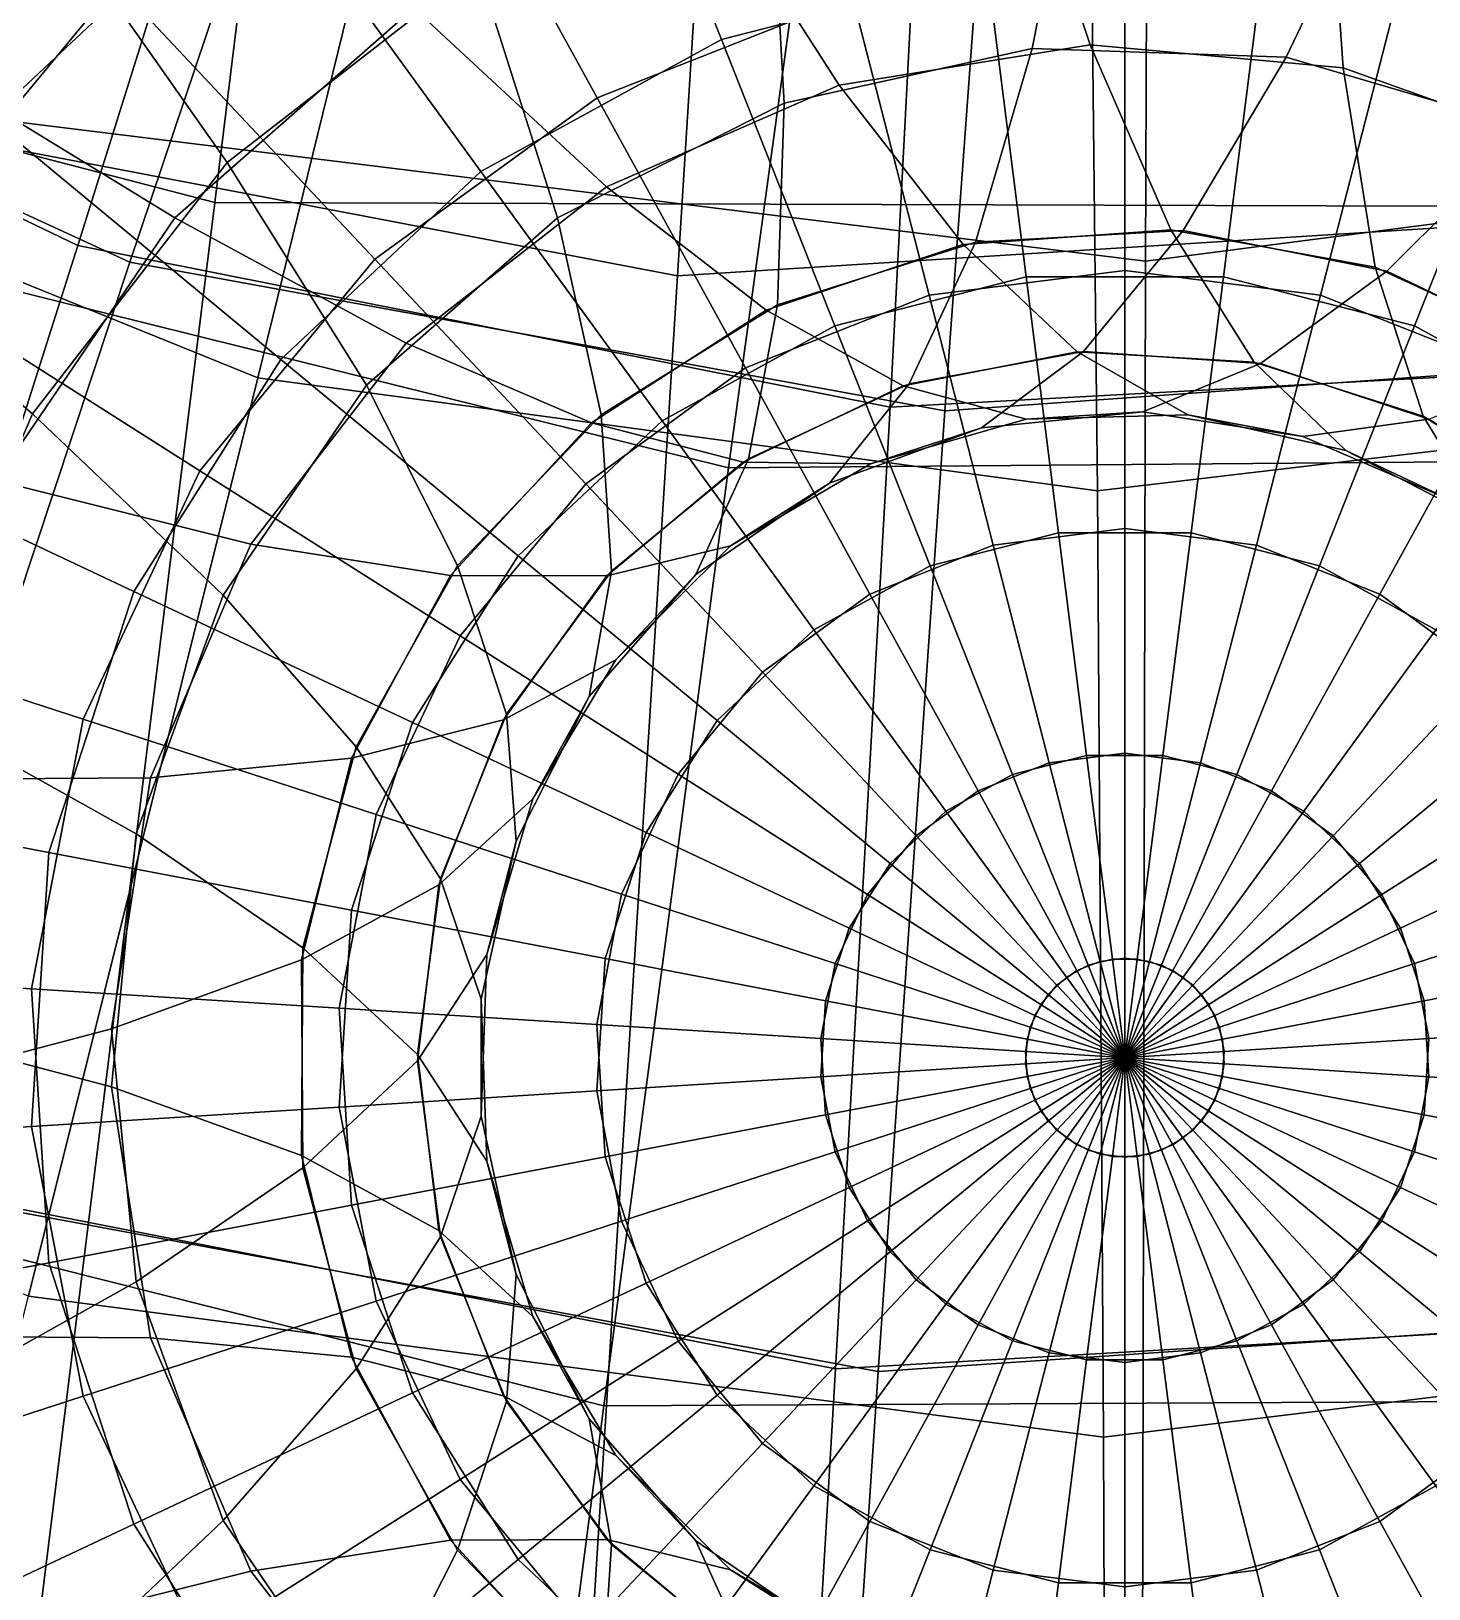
# Model space of a CAD drawing. Header units: metres. Extents: x -115920 to 115770, y -165555 to 165691.
# Drawn here: x -13858 to 3853, y -56730 to -36991 of the extents above; entities that cross this region are included whole.
import ezdxf

# ---------------------------------------------------------------- set-up
doc = ezdxf.new("R2010")
doc.units = ezdxf.units.M

msp = doc.modelspace()

# ---------------------------------------------------------------- linework, layer by layer
for points in [[(-33341.7, -33493.9, -26605.8), (-26040.9, -14848.9, -25128.6), (-9095.47, -19287.6, -27161.8), (-11530.2, -39162.5, -28639.1)], [(-27894.4, -35850.2, 4097.35), (-21739, -16905.7, 6610.62), (-4417.24, -20210, 6610.62), (-5667.99, -40090.1, 4097.35)], [(-21739, -16905.7, 59389.4), (-27894.4, -35850.2, 61902.7), (-5667.99, -40090.1, 61902.7), (-4417.24, -20210, 59389.4)], [(339.704, -19881.3, -12405.5), (264.211, -39904.6, -10928.2), (22614.3, -37014.3, -12961.5), (17707.8, -17601.3, -14438.8)], [(-17049.7, -17770.3, -10372.2), (-22102.4, -37145.8, -8894.96), (264.211, -39904.6, -10928.2), (339.704, -19881.3, -12405.5)], [(-5667.99, -40090.1, 4097.35), (-4417.24, -20210, 6610.62), (13182.1, -19102.7, 6610.62), (16914.6, -38669.3, 4097.35)], [(-4417.24, -20210, 59389.4), (-5667.99, -40090.1, 61902.7), (16914.6, -38669.3, 61902.7), (13182.1, -19102.7, 59389.4)], [(-11530.2, -39162.5, -28639.1), (-9095.47, -19287.6, -27161.8), (8421.42, -19372.8, -29195.1), (11005.9, -39228.8, -30672.4)], [(-22723.7, -35159.1, -67089.5), (-17692.6, -27046.3, -66312.9), (-10410.6, -30596.6, -68703.2), (-13266.1, -39705.7, -69479.8)], [(-19356, -27400.4, 56751.8), (-24886.5, -34843.9, 59142.1), (-15439.4, -39938.2, 58365.4), (-11933.7, -31353.2, 55975.2)], [(-16939.1, -27524.5, -18809.2), (-22137.6, -35531.1, -18032.6), (-12605.9, -39920.2, -20422.9), (-9561.84, -30872.4, -21199.5)], [(-20931.5, -37353.8, 20060.9), (-16551.2, -29180.3, 22451.1), (-8774.39, -32379.7, 21674.5), (-10984.4, -41385.7, 19284.2)], [(-15802.8, -29441.4, 10181.4), (-12025.2, -33591.5, 12214.7), (-15728, -37097.6, 10737.5), (-20419, -34017.2, 8704.18)], [(-14480.7, -30069, -39283.2), (-10971.2, -34899.5, -39283.2), (-14381.8, -38102.3, -41796.5), (-18982.4, -34296.4, -41796.5)], [(-13266.1, -39705.7, -9723.16), (-10410.6, -30596.6, -8946.51), (-2474.5, -32224.3, -11336.8), (-2974.91, -41757.4, -12113.4)], [(-9561.84, -30872.4, -21199.5), (-12605.9, -39920.2, -20422.9), (-2282.14, -41801, -22813.1), (-1583.79, -32280.4, -23589.8)], [(-11933.7, -31353.2, 55975.2), (-15439.4, -39938.2, 58365.4), (-5022.09, -42523.1, 57588.8), (-3761.52, -33335.9, 55198.5)], [(-2339.38, -31481.9, -34256.6), (-1739.6, -36229.7, -34256.6), (-5109.48, -37094.9, -36769.9), (-6871.15, -32645.5, -36769.9)], [(6871.15, -32645.5, -29230.1), (5109.48, -37094.9, -29230.1), (1739.6, -36229.7, -31743.4), (2339.38, -31481.9, -31743.4)], [(-1583.79, -32280.4, -23589.8), (-2282.14, -41801, -22813.1), (8185.04, -41055.3, -25203.4), (6493.77, -31660.1, -25980)], [(-3451.76, -36556.3, -4097.35), (-4641.87, -31921.1, -4097.35), (-8992.07, -33643.5, -6610.62), (-6686.63, -37837.1, -6610.62)], [(-2974.91, -41757.4, -12113.4), (-2474.5, -32224.3, -11336.8), (5617.11, -31827.3, -13727), (7503.2, -41185.4, -14503.7)], [(6686.63, -37837.1, -59389.4), (8992.07, -33643.5, -59389.4), (4641.87, -31921.1, -61902.7), (3451.76, -36556.3, -61902.7)], [(-12777.3, -36393.6, -9123.9), (-16864.5, -32041.1, -9123.9), (-20800.9, -36799.4, -11637.2), (-15759.6, -39998.6, -11637.2)], [(-8197.62, -36183.4, 26638.5), (-9726.75, -32132.9, 28671.8), (-13864.5, -35113.2, 27194.5), (-11376.1, -38656.2, 25161.2)], [(-10984.4, -41385.7, 19284.2), (-8774.39, -32379.7, 21674.5), (-446.234, -33544.5, 20897.8), (-347.067, -42817.2, 18507.6)], [(-6871.15, -32645.5, -36769.9), (-5109.48, -37094.9, -36769.9), (-8158.32, -38771, -39283.2), (-10971.2, -34899.5, -39283.2)], [(-347.067, -42817.2, 18507.6), (-446.234, -33544.5, 20897.8), (7909.96, -32601.6, 20121.2), (10312, -41558.3, 17730.9)], [(-3761.52, -33335.9, 55198.5), (-5022.09, -42523.1, 57588.8), (5710.75, -42436.1, 56812.2), (4646.96, -33224.1, 54421.9)], [(-42759.8, -57440.6, -28083.1), (-33341.7, -33493.9, -26605.8), (-11530.2, -39162.5, -28639.1), (-14697, -64699.1, -30116.4)], [(-12025.2, -33591.5, 12214.7), (-9011.23, -36699.8, 14248), (-12035.8, -39358.6, 12770.7), (-15728, -37097.6, 10737.5)], [(-6686.63, -37837.1, -6610.62), (-8992.07, -33643.5, -6610.62), (-12777.3, -36393.6, -9123.9), (-9501.35, -39882.1, -9123.9)], [(-1172.32, -37209.8, 27559.7), (-527.447, -33943.2, 29593), (-4504.04, -34578.8, 28115.7), (-4316.28, -37903.2, 26082.5)], [(2045.3, -37320.1, 29037), (3482.28, -34316.5, 31070.3), (-527.447, -33943.2, 29593), (-1172.32, -37209.8, 27559.7)], [(-1489.16, -34003.7, 17202.5), (-439.959, -37163.7, 19235.8), (-3618.38, -37676.4, 17758.6), (-5420.49, -34876.6, 15725.3)], [(2535.74, -34135.9, 18679.8), (2766.11, -37457.6, 20713.1), (-439.959, -37163.7, 19235.8), (-1489.16, -34003.7, 17202.5)], [(6401.31, -35264.9, 20157.1), (5798.38, -38539.5, 22190.4), (2766.11, -37457.6, 20713.1), (2535.74, -34135.9, 18679.8)], [(5134.41, -38227.1, 30514.3), (7273.21, -35675.2, 32547.5), (3482.28, -34316.5, 31070.3), (2045.3, -37320.1, 29037)], [(-4316.28, -37903.2, 26082.5), (-4504.04, -34578.8, 28115.7), (-8197.62, -36183.4, 26638.5), (-7189.03, -39356.6, 24605.2)], [(-10971.2, -34899.5, -39283.2), (-8158.32, -38771, -39283.2), (-10694.5, -41152.7, -41796.5), (-14381.8, -38102.3, -41796.5)], [(-5420.49, -34876.6, 15725.3), (-3618.38, -37676.4, 17758.6), (-6569.45, -38963.5, 16281.3), (-9011.23, -36699.8, 14248)], [(-11376.1, -38656.2, 25161.2), (-13864.5, -35113.2, 27194.5), (-17131.2, -39028.8, 25717.2), (-13839.8, -41841.7, 23683.9)], [(-29197.8, -45504.5, -67866.2), (-22723.7, -35159.1, -67089.5), (-13266.1, -39705.7, -69479.8), (-16963.9, -51336.1, -70256.4)], [(-22137.6, -35531.1, -18032.6), (-28741.9, -45793.8, -17255.9), (-16450.5, -51502.9, -19646.2), (-12605.9, -39920.2, -20422.9)], [(-35821.1, -60246, 1584.07), (-27894.4, -35850.2, 4097.35), (-5667.99, -40090.1, 4097.35), (-7278.65, -65690.8, 1584.07)], [(-27894.4, -35850.2, 61902.7), (-35821.1, -60246, 64415.9), (-7278.65, -65690.8, 64415.9), (-5667.99, -40090.1, 61902.7)], [(0, -40024.4, -1584.07), (0, -36120.2, -1584.07), (-3451.76, -36556.3, -4097.35), (-2480.83, -40337.8, -4097.35)], [(2480.83, -40337.8, -61902.7), (3451.76, -36556.3, -61902.7), (0, -36120.2, -64415.9), (0, -40024.4, -64415.9)], [(-7189.03, -39356.6, 24605.2), (-8197.62, -36183.4, 26638.5), (-11376.1, -38656.2, 25161.2), (-9610.07, -41478.9, 23127.9)], [(-1739.6, -36229.7, -34256.6), (-1250.27, -40103.1, -34256.6), (-3672.26, -40724.9, -36769.9), (-5109.48, -37094.9, -36769.9)], [(1739.6, -36229.7, -31743.4), (1250.27, -40103.1, -31743.4), (-1250.27, -40103.1, -34256.6), (-1739.6, -36229.7, -34256.6)], [(5109.48, -37094.9, -29230.1), (3672.26, -40724.9, -29230.1), (1250.27, -40103.1, -31743.4), (1739.6, -36229.7, -31743.4)], [(-9501.35, -39882.1, -9123.9), (-12777.3, -36393.6, -9123.9), (-15759.6, -39998.6, -11637.2), (-11719.1, -42562.9, -11637.2)], [(-9011.23, -36699.8, 14248), (-6569.45, -38963.5, 16281.3), (-9107.74, -40943.9, 14804), (-12035.8, -39358.6, 12770.7)], [(-2480.83, -40337.8, -4097.35), (-3451.76, -36556.3, -4097.35), (-6686.63, -37837.1, -6610.62), (-4805.77, -41258.3, -6610.62)], [(4805.77, -41258.3, -59389.4), (6686.63, -37837.1, -59389.4), (3451.76, -36556.3, -61902.7), (2480.83, -40337.8, -61902.7)], [(-15728, -37097.6, 10737.5), (-12035.8, -39358.6, 12770.7), (-14304, -42686.1, 11293.5), (-18442.6, -41414.3, 9260.2)], [(-5109.48, -37094.9, -36769.9), (-3672.26, -40724.9, -36769.9), (-5863.5, -41929.6, -39283.2), (-8158.32, -38771, -39283.2)], [(264.211, -39904.6, -10928.2), (205.494, -65636.7, -9450.98), (28956.7, -61952.7, -11484.3), (22614.3, -37014.3, -12961.5)], [(8158.32, -38771, -26716.8), (5863.5, -41929.6, -26716.8), (3672.26, -40724.9, -29230.1), (5109.48, -37094.9, -29230.1)], [(-22102.4, -37145.8, -8894.96), (-28558.6, -62054.9, -7417.7), (205.494, -65636.7, -9450.98), (264.211, -39904.6, -10928.2)], [(-1891.63, -39664.3, 25526.4), (-1172.32, -37209.8, 27559.7), (-4316.28, -37903.2, 26082.5), (-4402.6, -40459.4, 24049.2)], [(-439.959, -37163.7, 19235.8), (581.306, -39508.7, 21269.1), (-2046.04, -39693.7, 19791.8), (-3618.38, -37676.4, 17758.6)], [(738.189, -39518.5, 27003.7), (2045.3, -37320.1, 29037), (-1172.32, -37209.8, 27559.7), (-1891.63, -39664.3, 25526.4)], [(2766.11, -37457.6, 20713.1), (3172.13, -39982.8, 22746.4), (581.306, -39508.7, 21269.1), (-439.959, -37163.7, 19235.8)], [(-26640.9, -47899.2, 17670.6), (-20931.5, -37353.8, 20060.9), (-10984.4, -41385.7, 19284.2), (-13891.8, -53019.7, 16894)], [(3321.63, -40031.4, 28481), (5134.41, -38227.1, 30514.3), (2045.3, -37320.1, 29037), (738.189, -39518.5, 27003.7)], [(5798.38, -38539.5, 22190.4), (5563.63, -41086.4, 24223.6), (3172.13, -39982.8, 22746.4), (2766.11, -37457.6, 20713.1)], [(-3618.38, -37676.4, 17758.6), (-2046.04, -39693.7, 19791.8), (-4544.83, -40526.3, 18314.6), (-6569.45, -38963.5, 16281.3)], [(-4805.77, -41258.3, -6610.62), (-6686.63, -37837.1, -6610.62), (-9501.35, -39882.1, -9123.9), (-6828.76, -42728.1, -9123.9)], [(-4402.6, -40459.4, 24049.2), (-4316.28, -37903.2, 26082.5), (-7189.03, -39356.6, 24605.2), (-6636.93, -41854, 22571.9)], [(-14381.8, -38102.3, -41796.5), (-10694.5, -41152.7, -41796.5), (-12558.8, -44090.3, -44309.7), (-16888.9, -42052.7, -44309.7)], [(5696.36, -41170.7, 29958.2), (7900.9, -39873.9, 31991.5), (5134.41, -38227.1, 30514.3), (3321.63, -40031.4, 28481)], [(-9610.07, -41478.9, 23127.9), (-11376.1, -38656.2, 25161.2), (-13839.8, -41841.7, 23683.9), (-11427.3, -44136.5, 21650.7)], [(-7278.65, -65690.8, 1584.07), (-5667.99, -40090.1, 4097.35), (16914.6, -38669.3, 4097.35), (21721.2, -63866.3, 1584.07)], [(-5667.99, -40090.1, 61902.7), (-7278.65, -65690.8, 64415.9), (21721.2, -63866.3, 64415.9), (16914.6, -38669.3, 61902.7)], [(-8158.32, -38771, -39283.2), (-5863.5, -41929.6, -39283.2), (-7686.32, -43641.3, -41796.5), (-10694.5, -41152.7, -41796.5)], [(-13839.8, -41841.7, 60615.6), (-17131.2, -39028.8, 62648.9), (-19321.4, -43633.8, 61171.6), (-15433.9, -45539.8, 59138.3)], [(-6569.45, -38963.5, 16281.3), (-4544.83, -40526.3, 18314.6), (-6758.05, -41954.2, 16837.3), (-9107.74, -40943.9, 14804)], [(-14697, -64699.1, -30116.4), (-11530.2, -39162.5, -28639.1), (11005.9, -39228.8, -30672.4), (14289.2, -64750.6, -32149.6)], [(-12035.8, -39358.6, 12770.7), (-9107.74, -40943.9, 14804), (-11073.8, -43493.5, 13326.8), (-14304, -42686.1, 11293.5)], [(-6636.93, -41854, 22571.9), (-7189.03, -39356.6, 24605.2), (-9610.07, -41478.9, 23127.9), (-8454.24, -43760.5, 21094.7)], [(-2731.06, -41462.4, 23493.2), (-1891.63, -39664.3, 25526.4), (-4402.6, -40459.4, 24049.2), (-4768.48, -42409.8, 22015.9)], [(-522.047, -41051.4, 24970.4), (738.189, -39518.5, 27003.7), (-1891.63, -39664.3, 25526.4), (-2731.06, -41462.4, 23493.2)], [(581.306, -39508.7, 21269.1), (1639.48, -41187.4, 23302.4), (-603.621, -41056.6, 21825.1), (-2046.04, -39693.7, 19791.8)], [(1719.77, -41202.7, 26447.7), (3321.63, -40031.4, 28481), (738.189, -39518.5, 27003.7), (-522.047, -41051.4, 24970.4)], [(3172.13, -39982.8, 22746.4), (3779.57, -41872, 24779.6), (1639.48, -41187.4, 23302.4), (581.306, -39508.7, 21269.1)], [(-16963.9, -51336.1, -10499.8), (-13266.1, -39705.7, -9723.16), (-2974.91, -41757.4, -12113.4), (-3664.22, -53942.1, -12890.1)], [(-2046.04, -39693.7, 19791.8), (-603.621, -41056.6, 21825.1), (-2808.8, -41487.7, 20347.9), (-4544.83, -40526.3, 18314.6)], [(-15439.4, -39938.2, 58365.4), (-19925.5, -51059.3, 60755.7), (-6601.55, -54410.4, 59979.1), (-5022.09, -42523.1, 57588.8)], [(-11719.1, -42562.9, -11637.2), (-15759.6, -39998.6, -11637.2), (-17751.7, -44232.1, -14150.4), (-13200.4, -45710.9, -14150.4)], [(-12605.9, -39920.2, -20422.9), (-16450.5, -51502.9, -19646.2), (-3125.41, -53976, -22036.5), (-2282.14, -41801, -22813.1)], [(-6828.76, -42728.1, -9123.9), (-9501.35, -39882.1, -9123.9), (-11719.1, -42562.9, -11637.2), (-8422.66, -44654.8, -11637.2)], [(0, -43295.2, -1584.07), (0, -40024.4, -1584.07), (-2480.83, -40337.8, -4097.35), (-1667.43, -43505.8, -4097.35)], [(1667.43, -43505.8, -61902.7), (2480.83, -40337.8, -61902.7), (0, -40024.4, -64415.9), (0, -43295.2, -64415.9)], [(3853.53, -41906.8, 27925), (5696.36, -41170.7, 29958.2), (3321.63, -40031.4, 28481), (1719.77, -41202.7, 26447.7)], [(5563.63, -41086.4, 24223.6), (5682.18, -43067.3, 26256.9), (3779.57, -41872, 24779.6), (3172.13, -39982.8, 22746.4)], [(-1250.27, -40103.1, -34256.6), (-840.339, -43348, -34256.6), (-2468.22, -43766, -36769.9), (-3672.26, -40724.9, -36769.9)], [(1250.27, -40103.1, -31743.4), (840.339, -43348, -31743.4), (-840.339, -43348, -34256.6), (-1250.27, -40103.1, -34256.6)], [(3672.26, -40724.9, -29230.1), (2468.22, -43766, -29230.1), (840.339, -43348, -31743.4), (1250.27, -40103.1, -31743.4)], [(-4768.48, -42409.8, 22015.9), (-4402.6, -40459.4, 24049.2), (-6636.93, -41854, 22571.9), (-6506.27, -43834.1, 20538.6)], [(-1667.43, -43505.8, -4097.35), (-2480.83, -40337.8, -4097.35), (-4805.77, -41258.3, -6610.62), (-3230.08, -44124.5, -6610.62)], [(3230.08, -44124.5, -59389.4), (4805.77, -41258.3, -59389.4), (2480.83, -40337.8, -61902.7), (1667.43, -43505.8, -61902.7)], [(-4544.83, -40526.3, 18314.6), (-2808.8, -41487.7, 20347.9), (-4837.49, -42453.6, 18870.6), (-6758.05, -41954.2, 16837.3)], [(-3672.26, -40724.9, -36769.9), (-2468.22, -43766, -36769.9), (-3941.01, -44575.7, -39283.2), (-5863.5, -41929.6, -39283.2)], [(5863.5, -41929.6, -26716.8), (3941.01, -44575.7, -26716.8), (2468.22, -43766, -29230.1), (3672.26, -40724.9, -29230.1)], [(-9107.74, -40943.9, 14804), (-6758.05, -41954.2, 16837.3), (-8546.64, -43887.7, 15360), (-11073.8, -43493.5, 13326.8)], [(-1815.43, -42016.1, 22937.1), (-522.047, -41051.4, 24970.4), (-2731.06, -41462.4, 23493.2), (-3743.91, -42718.4, 21459.9)], [(-2282.14, -41801, -22813.1), (-3125.41, -53976, -22036.5), (10396.1, -53057.5, -24426.7), (8185.04, -41055.3, -25203.4)], [(227.115, -41815.5, 24414.4), (1719.77, -41202.7, 26447.7), (-522.047, -41051.4, 24970.4), (-1815.43, -42016.1, 22937.1)], [(-10694.5, -41152.7, -41796.5), (-7686.32, -43641.3, -41796.5), (-9026.18, -45752.6, -44309.7), (-12558.8, -44090.3, -44309.7)], [(-3664.22, -53942.1, -12890.1), (-2974.91, -41757.4, -12113.4), (7503.2, -41185.4, -14503.7), (9865.75, -53158.6, -15280.3)], [(-603.621, -41056.6, 21825.1), (800.471, -41851.5, 23858.4), (-1251.12, -41908.5, 22381.1), (-2808.8, -41487.7, 20347.9)], [(1639.48, -41187.4, 23302.4), (2801.77, -42306.6, 25335.7), (800.471, -41851.5, 23858.4), (-603.621, -41056.6, 21825.1)], [(2255.39, -42129.1, 25891.7), (3853.53, -41906.8, 27925), (1719.77, -41202.7, 26447.7), (227.115, -41815.5, 24414.4)], [(3779.57, -41872, 24779.6), (4627.01, -43245.1, 26812.9), (2801.77, -42306.6, 25335.7), (1639.48, -41187.4, 23302.4)], [(-13891.8, -53019.7, 16894), (-10984.4, -41385.7, 19284.2), (-347.067, -42817.2, 18507.6), (-269.937, -54808.8, 16117.3)], [(-3230.08, -44124.5, -6610.62), (-4805.77, -41258.3, -6610.62), (-6828.76, -42728.1, -9123.9), (-4589.78, -45112.4, -9123.9)], [(4589.78, -45112.4, -56876.1), (6828.76, -42728.1, -56876.1), (4805.77, -41258.3, -59389.4), (3230.08, -44124.5, -59389.4)], [(-8454.24, -43760.5, 21094.7), (-9610.07, -41478.9, 23127.9), (-11427.3, -44136.5, 21650.7), (-9740.34, -46059, 19617.4)], [(-3743.91, -42718.4, 21459.9), (-2731.06, -41462.4, 23493.2), (-4768.48, -42409.8, 22015.9), (-5437.15, -43878.3, 19982.6)], [(-2808.8, -41487.7, 20347.9), (-1251.12, -41908.5, 22381.1), (-3224.1, -42473.8, 20903.9), (-4837.49, -42453.6, 18870.6)], [(-269.937, -54808.8, 16117.3), (-347.067, -42817.2, 18507.6), (10312, -41558.3, 17730.9), (13368.9, -53154, 15340.7)], [(-11427.3, -44136.5, 58582.3), (-13839.8, -41841.7, 60615.6), (-15433.9, -45539.8, 59138.3), (-12526.5, -47162.6, 57105)], [(-1251.12, -41908.5, 22381.1), (227.115, -41815.5, 24414.4), (-1815.43, -42016.1, 22937.1), (-3224.1, -42473.8, 20903.9)], [(800.471, -41851.5, 23858.4), (2255.39, -42129.1, 25891.7), (227.115, -41815.5, 24414.4), (-1251.12, -41908.5, 22381.1)], [(-6758.05, -41954.2, 16837.3), (-4837.49, -42453.6, 18870.6), (-6562.22, -43893.7, 17393.3), (-8546.64, -43887.7, 15360)], [(-6506.27, -43834.1, 20538.6), (-6636.93, -41854, 22571.9), (-8454.24, -43760.5, 21094.7), (-7835.25, -45645.9, 19061.4)], [(-5863.5, -41929.6, -39283.2), (-3941.01, -44575.7, -39283.2), (-5166.17, -45726.2, -41796.5), (-7686.32, -43641.3, -41796.5)], [(-3224.1, -42473.8, 20903.9), (-1815.43, -42016.1, 22937.1), (-3743.91, -42718.4, 21459.9), (-4994.49, -43512.1, 19426.6)], [(2801.77, -42306.6, 25335.7), (4141.96, -42937.2, 27368.9), (2255.39, -42129.1, 25891.7), (800.471, -41851.5, 23858.4)], [(4141.96, -42937.2, 27368.9), (5745.15, -43119.4, 29402.2), (3853.53, -41906.8, 27925), (2255.39, -42129.1, 25891.7)], [(5682.18, -43067.3, 26256.9), (6161.53, -44608, 28290.2), (4627.01, -43245.1, 26812.9), (3779.57, -41872, 24779.6)], [(-16888.9, -42052.7, -44309.7), (-12558.8, -44090.3, -44309.7), (-13633.9, -47399.2, -46823), (-18334.7, -46502.5, -46823)], [(-5437.15, -43878.3, 19982.6), (-4768.48, -42409.8, 22015.9), (-6506.27, -43834.1, 20538.6), (-6788.74, -45422.7, 18505.4)], [(-5022.09, -42523.1, 57588.8), (-6601.55, -54410.4, 59979.1), (7137.17, -54342.8, 59202.4), (5710.75, -42436.1, 56812.2)], [(4627.01, -43245.1, 26812.9), (5768.26, -44189.2, 28846.2), (4141.96, -42937.2, 27368.9), (2801.77, -42306.6, 25335.7)], [(-8422.66, -44654.8, -11637.2), (-11719.1, -42562.9, -11637.2), (-13200.4, -45710.9, -14150.4), (-9487.34, -46917.4, -14150.4)], [(-4837.49, -42453.6, 18870.6), (-3224.1, -42473.8, 20903.9), (-4994.49, -43512.1, 19426.6), (-6562.22, -43893.7, 17393.3)], [(-14304, -42686.1, 11293.5), (-11073.8, -43493.5, 13326.8), (-12344, -46451.8, 11849.5), (-15673.5, -46473.2, 9816.21)], [(-4589.78, -45112.4, -9123.9), (-6828.76, -42728.1, -9123.9), (-8422.66, -44654.8, -11637.2), (-5661.08, -46407.4, -11637.2)], [(-4994.49, -43512.1, 19426.6), (-3743.91, -42718.4, 21459.9), (-5437.15, -43878.3, 19982.6), (-6451.07, -44958, 17949.3)], [(-840.339, -43348, -34256.6), (-483.767, -46170.6, -34256.6), (-1420.9, -46411.2, -36769.9), (-2468.22, -43766, -36769.9)], [(0, -46140.2, -1584.07), (0, -43295.2, -1584.07), (-1667.43, -43505.8, -4097.35), (-959.905, -46261.4, -4097.35)], [(840.339, -43348, -31743.4), (483.767, -46170.6, -31743.4), (-483.767, -46170.6, -34256.6), (-840.339, -43348, -34256.6)], [(959.905, -46261.4, -61902.7), (1667.43, -43505.8, -61902.7), (0, -43295.2, -64415.9), (0, -46140.2, -64415.9)], [(2468.22, -43766, -29230.1), (1420.9, -46411.2, -29230.1), (483.767, -46170.6, -31743.4), (840.339, -43348, -31743.4)], [(-11073.8, -43493.5, 13326.8), (-8546.64, -43887.7, 15360), (-9798.21, -46205.1, 13882.8), (-12344, -46451.8, 11849.5)], [(-6562.22, -43893.7, 17393.3), (-4994.49, -43512.1, 19426.6), (-6451.07, -44958, 17949.3), (-7874.62, -45717.5, 15916.1)], [(-959.905, -46261.4, -4097.35), (-1667.43, -43505.8, -4097.35), (-3230.08, -44124.5, -6610.62), (-1859.49, -46617.6, -6610.62)], [(1859.49, -46617.6, -59389.4), (3230.08, -44124.5, -59389.4), (1667.43, -43505.8, -61902.7), (959.905, -46261.4, -61902.7)], [(-7835.25, -45645.9, 19061.4), (-8454.24, -43760.5, 21094.7), (-9740.34, -46059, 19617.4), (-8671.91, -47731.2, 17584.1)], [(-7686.32, -43641.3, -41796.5), (-5166.17, -45726.2, -41796.5), (-6066.72, -47145.2, -44309.7), (-9026.18, -45752.6, -44309.7)], [(-2468.22, -43766, -36769.9), (-1420.9, -46411.2, -36769.9), (-2268.76, -46877.3, -39283.2), (-3941.01, -44575.7, -39283.2)], [(3941.01, -44575.7, -26716.8), (2268.76, -46877.3, -26716.8), (1420.9, -46411.2, -29230.1), (2468.22, -43766, -29230.1)], [(-8546.64, -43887.7, 15360), (-6562.22, -43893.7, 17393.3), (-7874.62, -45717.5, 15916.1), (-9798.21, -46205.1, 13882.8)], [(-6788.74, -45422.7, 18505.4), (-6506.27, -43834.1, 20538.6), (-7835.25, -45645.9, 19061.4), (-7713.78, -47254.8, 17028.1)], [(-6451.07, -44958, 17949.3), (-5437.15, -43878.3, 19982.6), (-6788.74, -45422.7, 18505.4), (-7502.3, -46720.7, 16472.1)], [(-12558.8, -44090.3, -44309.7), (-9026.18, -45752.6, -44309.7), (-9798.89, -48130.8, -46823), (-13633.9, -47399.2, -46823)], [(-9740.34, -46059, 56549), (-11427.3, -44136.5, 58582.3), (-12526.5, -47162.6, 57105), (-10414.4, -48605.1, 55071.8)], [(-1859.49, -46617.6, -6610.62), (-3230.08, -44124.5, -6610.62), (-4589.78, -45112.4, -9123.9), (-2642.25, -47186.3, -9123.9)], [(2642.25, -47186.3, -56876.1), (4589.78, -45112.4, -56876.1), (3230.08, -44124.5, -59389.4), (1859.49, -46617.6, -59389.4)], [(-13200.4, -45710.9, -14150.4), (-17751.7, -44232.1, -14150.4), (-18628.5, -48828, -16663.7), (-13852.4, -49128.5, -16663.7)], [(-3941.01, -44575.7, -39283.2), (-2268.76, -46877.3, -39283.2), (-2974.06, -47539.6, -41796.5), (-5166.17, -45726.2, -41796.5)], [(5166.17, -45726.2, -24203.5), (2974.06, -47539.6, -24203.5), (2268.76, -46877.3, -26716.8), (3941.01, -44575.7, -26716.8)], [(-5661.08, -46407.4, -11637.2), (-8422.66, -44654.8, -11637.2), (-9487.34, -46917.4, -14150.4), (-6376.68, -47928.1, -14150.4)], [(-7874.62, -45717.5, 15916.1), (-6451.07, -44958, 17949.3), (-7502.3, -46720.7, 16472.1), (-8692.23, -47810.4, 14438.8)], [(-2642.25, -47186.3, -9123.9), (-4589.78, -45112.4, -9123.9), (-5661.08, -46407.4, -11637.2), (-3258.98, -47931.8, -11637.2)], [(3258.98, -47931.8, -54362.8), (5661.08, -46407.4, -54362.8), (4589.78, -45112.4, -56876.1), (2642.25, -47186.3, -56876.1)], [(-12526.5, -47162.6, 57105), (-15433.9, -45539.8, 59138.3), (-16058.2, -49518.2, 57661.1), (-12838.6, -50366.9, 55627.8)], [(-7502.3, -46720.7, 16472.1), (-6788.74, -45422.7, 18505.4), (-7713.78, -47254.8, 17028.1), (-8082.13, -48689.5, 14994.8)], [(-9487.34, -46917.4, -14150.4), (-13200.4, -45710.9, -14150.4), (-13852.4, -49128.5, -16663.7), (-9955.9, -49373.6, -16663.7)], [(-9798.21, -46205.1, 13882.8), (-7874.62, -45717.5, 15916.1), (-8692.23, -47810.4, 14438.8), (-10434.1, -48761.1, 12405.5)], [(-9026.18, -45752.6, -44309.7), (-6066.72, -47145.2, -44309.7), (-6586.08, -48743.6, -46823), (-9798.89, -48130.8, -46823)], [(-7713.78, -47254.8, 17028.1), (-7835.25, -45645.9, 19061.4), (-8671.91, -47731.2, 17584.1), (-8154.13, -49259.4, 15550.8)], [(-5166.17, -45726.2, -41796.5), (-2974.06, -47539.6, -41796.5), (-3492.49, -48356.6, -44309.7), (-6066.72, -47145.2, -44309.7)], [(6066.72, -47145.2, -21690.3), (3492.49, -48356.6, -21690.3), (2974.06, -47539.6, -24203.5), (5166.17, -45726.2, -24203.5)], [(-8671.91, -47731.2, 54515.7), (-9740.34, -46059, 56549), (-10414.4, -48605.1, 55071.8), (-8963.68, -49959.1, 53038.5)], [(-483.767, -46170.6, -34256.6), (-157.913, -48750, -34256.6), (-463.817, -48828.5, -36769.9), (-1420.9, -46411.2, -36769.9)], [(0, -48740.1, -1584.07), (0, -46140.2, -1584.07), (-959.905, -46261.4, -4097.35), (-313.336, -48779.6, -4097.35)], [(483.767, -46170.6, -31743.4), (157.913, -48750, -31743.4), (-157.913, -48750, -34256.6), (-483.767, -46170.6, -34256.6)], [(313.336, -48779.6, -61902.7), (959.905, -46261.4, -61902.7), (0, -46140.2, -64415.9), (0, -48740.1, -64415.9)], [(1420.9, -46411.2, -29230.1), (463.817, -48828.5, -29230.1), (157.913, -48750, -31743.4), (483.767, -46170.6, -31743.4)], [(-12344, -46451.8, 11849.5), (-9798.21, -46205.1, 13882.8), (-10434.1, -48761.1, 12405.5), (-12838.6, -49633.1, 10372.2)], [(-313.336, -48779.6, -4097.35), (-959.905, -46261.4, -4097.35), (-1859.49, -46617.6, -6610.62), (-606.984, -48895.9, -6610.62)], [(606.984, -48895.9, -59389.4), (1859.49, -46617.6, -59389.4), (959.905, -46261.4, -61902.7), (313.336, -48779.6, -61902.7)], [(-18334.7, -46502.5, -46823), (-13633.9, -47399.2, -46823), (-13852.4, -50871.5, -49336.3), (-18628.5, -51172, -49336.3)], [(-15673.5, -46473.2, 9816.21), (-12344, -46451.8, 11849.5), (-12838.6, -49633.1, 10372.2), (-16058.2, -50481.8, 8338.95)], [(-3258.98, -47931.8, -11637.2), (-5661.08, -46407.4, -11637.2), (-6376.68, -47928.1, -14150.4), (-3670.93, -48807.2, -14150.4)], [(-1420.9, -46411.2, -36769.9), (-463.817, -48828.5, -36769.9), (-740.578, -48980.7, -39283.2), (-2268.76, -46877.3, -39283.2)], [(2268.76, -46877.3, -26716.8), (740.578, -48980.7, -26716.8), (463.817, -48828.5, -29230.1), (1420.9, -46411.2, -29230.1)], [(3670.93, -48807.2, -51849.6), (6376.68, -47928.1, -51849.6), (5661.08, -46407.4, -54362.8), (3258.98, -47931.8, -54362.8)], [(-8692.23, -47810.4, 14438.8), (-7502.3, -46720.7, 16472.1), (-8082.13, -48689.5, 14994.8), (-8963.68, -50040.9, 12961.5)], [(-606.984, -48895.9, -6610.62), (-1859.49, -46617.6, -6610.62), (-2642.25, -47186.3, -9123.9), (-862.493, -49081.5, -9123.9)], [(862.493, -49081.5, -56876.1), (2642.25, -47186.3, -56876.1), (1859.49, -46617.6, -59389.4), (606.984, -48895.9, -59389.4)], [(-6376.68, -47928.1, -14150.4), (-9487.34, -46917.4, -14150.4), (-9955.9, -49373.6, -16663.7), (-6691.61, -49579, -16663.7)], [(-2268.76, -46877.3, -39283.2), (-740.578, -48980.7, -39283.2), (-970.806, -49196.9, -41796.5), (-2974.06, -47539.6, -41796.5)], [(2974.06, -47539.6, -24203.5), (970.806, -49196.9, -24203.5), (740.578, -48980.7, -26716.8), (2268.76, -46877.3, -26716.8)], [(-10414.4, -48605.1, 55071.8), (-12526.5, -47162.6, 57105), (-12838.6, -50366.9, 55627.8), (-10434.1, -51238.9, 53594.5)], [(-6066.72, -47145.2, -44309.7), (-3492.49, -48356.6, -44309.7), (-3791.48, -49276.7, -46823), (-6586.08, -48743.6, -46823)], [(6586.08, -48743.6, -19177), (3791.48, -49276.7, -19177), (3492.49, -48356.6, -21690.3), (6066.72, -47145.2, -21690.3)], [(-8082.13, -48689.5, 14994.8), (-7713.78, -47254.8, 17028.1), (-8154.13, -49259.4, 15550.8), (-8154.13, -50740.6, 13517.5)], [(-862.493, -49081.5, -9123.9), (-2642.25, -47186.3, -9123.9), (-3258.98, -47931.8, -11637.2), (-1063.81, -49324.9, -11637.2)], [(1063.81, -49324.9, -54362.8), (3258.98, -47931.8, -54362.8), (2642.25, -47186.3, -56876.1), (862.493, -49081.5, -56876.1)], [(-13633.9, -47399.2, -46823), (-9798.89, -48130.8, -46823), (-9955.9, -50626.4, -49336.3), (-13852.4, -50871.5, -49336.3)], [(-2974.06, -47539.6, -41796.5), (-970.806, -49196.9, -41796.5), (-1140.03, -49463.5, -44309.7), (-3492.49, -48356.6, -44309.7)], [(3492.49, -48356.6, -21690.3), (1140.03, -49463.5, -21690.3), (970.806, -49196.9, -24203.5), (2974.06, -47539.6, -24203.5)], [(-8154.13, -49259.4, 52482.5), (-8671.91, -47731.2, 54515.7), (-8963.68, -49959.1, 53038.5), (-8082.13, -51310.5, 51005.2)], [(-10434.1, -48761.1, 12405.5), (-8692.23, -47810.4, 14438.8), (-8963.68, -50040.9, 12961.5), (-10414.4, -51394.9, 10928.2)], [(-3670.93, -48807.2, -14150.4), (-6376.68, -47928.1, -14150.4), (-6691.61, -49579, -16663.7), (-3852.23, -49757.6, -16663.7)], [(-1063.81, -49324.9, -11637.2), (-3258.98, -47931.8, -11637.2), (-3670.93, -48807.2, -14150.4), (-1198.28, -49610.7, -14150.4)], [(1198.28, -49610.7, -51849.6), (3670.93, -48807.2, -51849.6), (3258.98, -47931.8, -54362.8), (1063.81, -49324.9, -54362.8)], [(3852.23, -49757.6, -49336.3), (6691.61, -49579, -49336.3), (6376.68, -47928.1, -51849.6), (3670.93, -48807.2, -51849.6)], [(-9798.89, -48130.8, -46823), (-6586.08, -48743.6, -46823), (-6691.61, -50421, -49336.3), (-9955.9, -50626.4, -49336.3)], [(-3492.49, -48356.6, -44309.7), (-1140.03, -49463.5, -44309.7), (-1237.63, -49763.9, -46823), (-3791.48, -49276.7, -46823)], [(3791.48, -49276.7, -19177), (1237.63, -49763.9, -19177), (1140.03, -49463.5, -21690.3), (3492.49, -48356.6, -21690.3)], [(-8963.68, -49959.1, 53038.5), (-10414.4, -48605.1, 55071.8), (-10434.1, -51238.9, 53594.5), (-8692.23, -52189.6, 51561.2)], [(-8963.68, -50040.9, 12961.5), (-8082.13, -48689.5, 14994.8), (-8154.13, -50740.6, 13517.5), (-8671.91, -52268.8, 11484.3)], [(-6586.08, -48743.6, -46823), (-3791.48, -49276.7, -46823), (-3852.23, -50242.4, -49336.3), (-6691.61, -50421, -49336.3)], [(463.817, -48828.5, -29230.1), (-463.817, -51171.5, -29230.1), (-157.913, -51250, -31743.4), (157.913, -48750, -31743.4)], [(-157.913, -48750, -34256.6), (157.913, -51250, -34256.6), (463.817, -51171.5, -36769.9), (-463.817, -48828.5, -36769.9)], [(0, -51259.9, -1584.07), (0, -48740.1, -1584.07), (-313.336, -48779.6, -4097.35), (313.336, -51220.4, -4097.35)], [(-313.336, -51220.4, -61902.7), (313.336, -48779.6, -61902.7), (0, -48740.1, -64415.9), (0, -51259.9, -64415.9)], [(157.913, -48750, -31743.4), (-157.913, -51250, -31743.4), (157.913, -51250, -34256.6), (-157.913, -48750, -34256.6)], [(6691.61, -50421, -16663.7), (3852.23, -50242.4, -16663.7), (3791.48, -49276.7, -19177), (6586.08, -48743.6, -19177)], [(-13852.4, -49128.5, -16663.7), (-18628.5, -48828, -16663.7), (-18334.7, -53497.5, -19177), (-13633.9, -52600.8, -19177)], [(-12838.6, -49633.1, 10372.2), (-10434.1, -48761.1, 12405.5), (-10414.4, -51394.9, 10928.2), (-12526.5, -52837.4, 8894.96)], [(-1198.28, -49610.7, -14150.4), (-3670.93, -48807.2, -14150.4), (-3852.23, -49757.6, -16663.7), (-1257.46, -49920.9, -16663.7)], [(606.984, -51104.1, -6610.62), (-606.984, -48895.9, -6610.62), (-862.493, -49081.5, -9123.9), (862.493, -50918.5, -9123.9)], [(-862.493, -50918.5, -56876.1), (862.493, -49081.5, -56876.1), (606.984, -48895.9, -59389.4), (-606.984, -51104.1, -59389.4)], [(740.578, -48980.7, -26716.8), (-740.578, -51019.3, -26716.8), (-463.817, -51171.5, -29230.1), (463.817, -48828.5, -29230.1)], [(-463.817, -48828.5, -36769.9), (463.817, -51171.5, -36769.9), (740.578, -51019.3, -39283.2), (-740.578, -48980.7, -39283.2)], [(313.336, -51220.4, -4097.35), (-313.336, -48779.6, -4097.35), (-606.984, -48895.9, -6610.62), (606.984, -51104.1, -6610.62)], [(-606.984, -51104.1, -59389.4), (606.984, -48895.9, -59389.4), (313.336, -48779.6, -61902.7), (-313.336, -51220.4, -61902.7)], [(1257.46, -49920.9, -49336.3), (3852.23, -49757.6, -49336.3), (3670.93, -48807.2, -51849.6), (1198.28, -49610.7, -51849.6)], [(-9955.9, -49373.6, -16663.7), (-13852.4, -49128.5, -16663.7), (-13633.9, -52600.8, -19177), (-9798.89, -51869.2, -19177)], [(862.493, -50918.5, -9123.9), (-862.493, -49081.5, -9123.9), (-1063.81, -49324.9, -11637.2), (1063.81, -50675.1, -11637.2)], [(-1063.81, -50675.1, -54362.8), (1063.81, -49324.9, -54362.8), (862.493, -49081.5, -56876.1), (-862.493, -50918.5, -56876.1)], [(970.806, -49196.9, -24203.5), (-970.806, -50803.1, -24203.5), (-740.578, -51019.3, -26716.8), (740.578, -48980.7, -26716.8)], [(-740.578, -48980.7, -39283.2), (740.578, -51019.3, -39283.2), (970.806, -50803.1, -41796.5), (-970.806, -49196.9, -41796.5)], [(-8154.13, -50740.6, 50449.2), (-8154.13, -49259.4, 52482.5), (-8082.13, -51310.5, 51005.2), (-7713.78, -52745.2, 48971.9)], [(-3791.48, -49276.7, -46823), (-1237.63, -49763.9, -46823), (-1257.46, -50079.1, -49336.3), (-3852.23, -50242.4, -49336.3)], [(1063.81, -50675.1, -11637.2), (-1063.81, -49324.9, -11637.2), (-1198.28, -49610.7, -14150.4), (1198.28, -50389.3, -14150.4)], [(-1198.28, -50389.3, -51849.6), (1198.28, -49610.7, -51849.6), (1063.81, -49324.9, -54362.8), (-1063.81, -50675.1, -54362.8)], [(1140.03, -49463.5, -21690.3), (-1140.03, -50536.5, -21690.3), (-970.806, -50803.1, -24203.5), (970.806, -49196.9, -24203.5)], [(-970.806, -49196.9, -41796.5), (970.806, -50803.1, -41796.5), (1140.03, -50536.5, -44309.7), (-1140.03, -49463.5, -44309.7)], [(3852.23, -50242.4, -16663.7), (1257.46, -50079.1, -16663.7), (1237.63, -49763.9, -19177), (3791.48, -49276.7, -19177)], [(-12838.6, -50366.9, 55627.8), (-16058.2, -49518.2, 57661.1), (-15673.5, -53526.8, 56183.8), (-12344, -53548.2, 54150.5)], [(-6691.61, -49579, -16663.7), (-9955.9, -49373.6, -16663.7), (-9798.89, -51869.2, -19177), (-6586.08, -51256.4, -19177)], [(1237.63, -49763.9, -19177), (-1237.63, -50236.1, -19177), (-1140.03, -50536.5, -21690.3), (1140.03, -49463.5, -21690.3)], [(-1140.03, -49463.5, -44309.7), (1140.03, -50536.5, -44309.7), (1237.63, -50236.1, -46823), (-1237.63, -49763.9, -46823)], [(-16058.2, -50481.8, 8338.95), (-12838.6, -49633.1, 10372.2), (-12526.5, -52837.4, 8894.96), (-15433.9, -54460.2, 6861.68)], [(-3852.23, -49757.6, -16663.7), (-6691.61, -49579, -16663.7), (-6586.08, -51256.4, -19177), (-3791.48, -50723.3, -19177)], [(1198.28, -50389.3, -14150.4), (-1198.28, -49610.7, -14150.4), (-1257.46, -49920.9, -16663.7), (1257.46, -50079.1, -16663.7)], [(-1257.46, -50079.1, -49336.3), (1257.46, -49920.9, -49336.3), (1198.28, -49610.7, -51849.6), (-1198.28, -50389.3, -51849.6)], [(3791.48, -50723.3, -46823), (6586.08, -51256.4, -46823), (6691.61, -49579, -49336.3), (3852.23, -49757.6, -49336.3)], [(-1257.46, -49920.9, -16663.7), (-3852.23, -49757.6, -16663.7), (-3791.48, -50723.3, -19177), (-1237.63, -50236.1, -19177)], [(1257.46, -50079.1, -16663.7), (-1257.46, -49920.9, -16663.7), (-1237.63, -50236.1, -19177), (1237.63, -49763.9, -19177)], [(-1237.63, -49763.9, -46823), (1237.63, -50236.1, -46823), (1257.46, -49920.9, -49336.3), (-1257.46, -50079.1, -49336.3)], [(1237.63, -50236.1, -46823), (3791.48, -50723.3, -46823), (3852.23, -49757.6, -49336.3), (1257.46, -49920.9, -49336.3)], [(-10414.4, -51394.9, 10928.2), (-8963.68, -50040.9, 12961.5), (-8671.91, -52268.8, 11484.3), (-9740.34, -53941, 9450.98)], [(-8082.13, -51310.5, 51005.2), (-8963.68, -49959.1, 53038.5), (-8692.23, -52189.6, 51561.2), (-7502.3, -53279.3, 49527.9)], [(-3852.23, -50242.4, -49336.3), (-1257.46, -50079.1, -49336.3), (-1198.28, -50389.3, -51849.6), (-3670.93, -51192.8, -51849.6)], [(3670.93, -51192.8, -14150.4), (1198.28, -50389.3, -14150.4), (1257.46, -50079.1, -16663.7), (3852.23, -50242.4, -16663.7)], [(-6691.61, -50421, -49336.3), (-3852.23, -50242.4, -49336.3), (-3670.93, -51192.8, -51849.6), (-6376.68, -52071.9, -51849.6)], [(-1237.63, -50236.1, -19177), (-3791.48, -50723.3, -19177), (-3492.49, -51643.4, -21690.3), (-1140.03, -50536.5, -21690.3)], [(1140.03, -50536.5, -44309.7), (3492.49, -51643.4, -44309.7), (3791.48, -50723.3, -46823), (1237.63, -50236.1, -46823)], [(6376.68, -52071.9, -14150.4), (3670.93, -51192.8, -14150.4), (3852.23, -50242.4, -16663.7), (6691.61, -50421, -16663.7)], [(-10434.1, -51238.9, 53594.5), (-12838.6, -50366.9, 55627.8), (-12344, -53548.2, 54150.5), (-9798.21, -53794.9, 52117.2)], [(-9955.9, -50626.4, -49336.3), (-6691.61, -50421, -49336.3), (-6376.68, -52071.9, -51849.6), (-9487.34, -53082.6, -51849.6)], [(-3670.93, -51192.8, -51849.6), (-1198.28, -50389.3, -51849.6), (-1063.81, -50675.1, -54362.8), (-3258.98, -52068.2, -54362.8)], [(3258.98, -52068.2, -11637.2), (1063.81, -50675.1, -11637.2), (1198.28, -50389.3, -14150.4), (3670.93, -51192.8, -14150.4)], [(-13852.4, -50871.5, -49336.3), (-9955.9, -50626.4, -49336.3), (-9487.34, -53082.6, -51849.6), (-13200.4, -54289.1, -51849.6)], [(-3791.48, -50723.3, -19177), (-6586.08, -51256.4, -19177), (-6066.72, -52854.8, -21690.3), (-3492.49, -51643.4, -21690.3)], [(-1140.03, -50536.5, -21690.3), (-3492.49, -51643.4, -21690.3), (-2974.06, -52460.4, -24203.5), (-970.806, -50803.1, -24203.5)], [(-3258.98, -52068.2, -54362.8), (-1063.81, -50675.1, -54362.8), (-862.493, -50918.5, -56876.1), (-2642.25, -52813.7, -56876.1)], [(2642.25, -52813.7, -9123.9), (862.493, -50918.5, -9123.9), (1063.81, -50675.1, -11637.2), (3258.98, -52068.2, -11637.2)], [(970.806, -50803.1, -41796.5), (2974.06, -52460.4, -41796.5), (3492.49, -51643.4, -44309.7), (1140.03, -50536.5, -44309.7)], [(3492.49, -51643.4, -44309.7), (6066.72, -52854.8, -44309.7), (6586.08, -51256.4, -46823), (3791.48, -50723.3, -46823)], [(-18628.5, -51172, -49336.3), (-13852.4, -50871.5, -49336.3), (-13200.4, -54289.1, -51849.6), (-17751.7, -55767.9, -51849.6)], [(-8671.91, -52268.8, 48415.9), (-8154.13, -50740.6, 50449.2), (-7713.78, -52745.2, 48971.9), (-7835.25, -54354.1, 46938.6)], [(-970.806, -50803.1, -24203.5), (-2974.06, -52460.4, -24203.5), (-2268.76, -53122.7, -26716.8), (-740.578, -51019.3, -26716.8)], [(-2642.25, -52813.7, -56876.1), (-862.493, -50918.5, -56876.1), (-606.984, -51104.1, -59389.4), (-1859.49, -53382.4, -59389.4)], [(1859.49, -53382.4, -6610.62), (606.984, -51104.1, -6610.62), (862.493, -50918.5, -9123.9), (2642.25, -52813.7, -9123.9)], [(740.578, -51019.3, -39283.2), (2268.76, -53122.7, -39283.2), (2974.06, -52460.4, -41796.5), (970.806, -50803.1, -41796.5)], [(-19925.5, -51059.3, 60755.7), (-25676.8, -65422.5, 63146), (-8600.2, -69752.7, 62369.3), (-6601.55, -54410.4, 59979.1)], [(-740.578, -51019.3, -26716.8), (-2268.76, -53122.7, -26716.8), (-1420.9, -53588.8, -29230.1), (-463.817, -51171.5, -29230.1)], [(-1859.49, -53382.4, -59389.4), (-606.984, -51104.1, -59389.4), (-313.336, -51220.4, -61902.7), (-959.905, -53738.6, -61902.7)], [(959.905, -53738.6, -4097.35), (313.336, -51220.4, -4097.35), (606.984, -51104.1, -6610.62), (1859.49, -53382.4, -6610.62)], [(463.817, -51171.5, -36769.9), (1420.9, -53588.8, -36769.9), (2268.76, -53122.7, -39283.2), (740.578, -51019.3, -39283.2)], [(-8692.23, -52189.6, 51561.2), (-10434.1, -51238.9, 53594.5), (-9798.21, -53794.9, 52117.2), (-7874.62, -54282.5, 50083.9)], [(-6586.08, -51256.4, -19177), (-9798.89, -51869.2, -19177), (-9026.18, -54247.4, -21690.3), (-6066.72, -52854.8, -21690.3)], [(-7713.78, -52745.2, 48971.9), (-8082.13, -51310.5, 51005.2), (-7502.3, -53279.3, 49527.9), (-6788.74, -54577.3, 47494.6)], [(-6376.68, -52071.9, -51849.6), (-3670.93, -51192.8, -51849.6), (-3258.98, -52068.2, -54362.8), (-5661.08, -53592.6, -54362.8)], [(-463.817, -51171.5, -29230.1), (-1420.9, -53588.8, -29230.1), (-483.767, -53829.4, -31743.4), (-157.913, -51250, -31743.4)], [(-959.905, -53738.6, -61902.7), (-313.336, -51220.4, -61902.7), (0, -51259.9, -64415.9), (0, -53859.8, -64415.9)], [(-157.913, -51250, -31743.4), (-483.767, -53829.4, -31743.4), (483.767, -53829.4, -34256.6), (157.913, -51250, -34256.6)], [(0, -53859.8, -1584.07), (0, -51259.9, -1584.07), (313.336, -51220.4, -4097.35), (959.905, -53738.6, -4097.35)], [(157.913, -51250, -34256.6), (483.767, -53829.4, -34256.6), (1420.9, -53588.8, -36769.9), (463.817, -51171.5, -36769.9)], [(5661.08, -53592.6, -11637.2), (3258.98, -52068.2, -11637.2), (3670.93, -51192.8, -14150.4), (6376.68, -52071.9, -14150.4)], [(-21739, -66226.3, -11276.4), (-16963.9, -51336.1, -10499.8), (-3664.22, -53942.1, -12890.1), (-4586.2, -69551.9, -13666.7)], [(-16450.5, -51502.9, -19646.2), (-21339.6, -66356.1, -18869.6), (-4167.13, -69578.3, -21259.8), (-3125.41, -53976, -22036.5)], [(-12526.5, -52837.4, 8894.96), (-10414.4, -51394.9, 10928.2), (-9740.34, -53941, 9450.98), (-11427.3, -55863.5, 7417.7)], [(-3492.49, -51643.4, -21690.3), (-6066.72, -52854.8, -21690.3), (-5166.17, -54273.8, -24203.5), (-2974.06, -52460.4, -24203.5)], [(2974.06, -52460.4, -41796.5), (5166.17, -54273.8, -41796.5), (6066.72, -52854.8, -44309.7), (3492.49, -51643.4, -44309.7)], [(-9798.89, -51869.2, -19177), (-13633.9, -52600.8, -19177), (-12558.8, -55909.7, -21690.3), (-9026.18, -54247.4, -21690.3)], [(-9487.34, -53082.6, -51849.6), (-6376.68, -52071.9, -51849.6), (-5661.08, -53592.6, -54362.8), (-8422.66, -55345.2, -54362.8)], [(-5661.08, -53592.6, -54362.8), (-3258.98, -52068.2, -54362.8), (-2642.25, -52813.7, -56876.1), (-4589.78, -54887.6, -56876.1)], [(4589.78, -54887.6, -9123.9), (2642.25, -52813.7, -9123.9), (3258.98, -52068.2, -11637.2), (5661.08, -53592.6, -11637.2)], [(-9740.34, -53941, 46382.6), (-8671.91, -52268.8, 48415.9), (-7835.25, -54354.1, 46938.6), (-8454.24, -56239.5, 44905.3)], [(-7502.3, -53279.3, 49527.9), (-8692.23, -52189.6, 51561.2), (-7874.62, -54282.5, 50083.9), (-6451.07, -55042, 48050.7)], [(-2974.06, -52460.4, -24203.5), (-5166.17, -54273.8, -24203.5), (-3941.01, -55424.3, -26716.8), (-2268.76, -53122.7, -26716.8)], [(2268.76, -53122.7, -39283.2), (3941.01, -55424.3, -39283.2), (5166.17, -54273.8, -41796.5), (2974.06, -52460.4, -41796.5)], [(-13633.9, -52600.8, -19177), (-18334.7, -53497.5, -19177), (-16888.9, -57947.3, -21690.3), (-12558.8, -55909.7, -21690.3)], [(-15433.9, -54460.2, 6861.68), (-12526.5, -52837.4, 8894.96), (-11427.3, -55863.5, 7417.7), (-13839.8, -58158.3, 5384.42)], [(-6066.72, -52854.8, -21690.3), (-9026.18, -54247.4, -21690.3), (-7686.32, -56358.7, -24203.5), (-5166.17, -54273.8, -24203.5)], [(-7835.25, -54354.1, 46938.6), (-7713.78, -52745.2, 48971.9), (-6788.74, -54577.3, 47494.6), (-6506.27, -56165.9, 45461.4)], [(-4589.78, -54887.6, -56876.1), (-2642.25, -52813.7, -56876.1), (-1859.49, -53382.4, -59389.4), (-3230.08, -55875.5, -59389.4)], [(3230.08, -55875.5, -6610.62), (1859.49, -53382.4, -6610.62), (2642.25, -52813.7, -9123.9), (4589.78, -54887.6, -9123.9)], [(-17681.4, -68020.4, 14503.7), (-13891.8, -53019.7, 16894), (-269.937, -54808.8, 16117.3), (-209.948, -70280.6, 13727)], [(-13200.4, -54289.1, -51849.6), (-9487.34, -53082.6, -51849.6), (-8422.66, -55345.2, -54362.8), (-11719.1, -57437.1, -54362.8)], [(-3125.41, -53976, -22036.5), (-4167.13, -69578.3, -21259.8), (13267.2, -68428.7, -23650.1), (10396.1, -53057.5, -24426.7)], [(-6788.74, -54577.3, 47494.6), (-7502.3, -53279.3, 49527.9), (-6451.07, -55042, 48050.7), (-5437.15, -56121.7, 46017.4)], [(-4586.2, -69551.9, -13666.7), (-3664.22, -53942.1, -12890.1), (9865.75, -53158.6, -15280.3), (12854.7, -68507.4, -16057)], [(-2268.76, -53122.7, -26716.8), (-3941.01, -55424.3, -26716.8), (-2468.22, -56234, -29230.1), (-1420.9, -53588.8, -29230.1)], [(-209.948, -70280.6, 13727), (-269.937, -54808.8, 16117.3), (13368.9, -53154, 15340.7), (17274.7, -68124.8, 12950.4)], [(1420.9, -53588.8, -36769.9), (2468.22, -56234, -36769.9), (3941.01, -55424.3, -39283.2), (2268.76, -53122.7, -39283.2)], [(-3230.08, -55875.5, -59389.4), (-1859.49, -53382.4, -59389.4), (-959.905, -53738.6, -61902.7), (-1667.43, -56494.2, -61902.7)], [(1667.43, -56494.2, -4097.35), (959.905, -53738.6, -4097.35), (1859.49, -53382.4, -6610.62), (3230.08, -55875.5, -6610.62)], [(-12344, -53548.2, 54150.5), (-15673.5, -53526.8, 56183.8), (-14304, -57313.9, 54706.5), (-11073.8, -56506.5, 52673.2)], [(-9798.21, -53794.9, 52117.2), (-12344, -53548.2, 54150.5), (-11073.8, -56506.5, 52673.2), (-8546.64, -56112.3, 50640)], [(-8422.66, -55345.2, -54362.8), (-5661.08, -53592.6, -54362.8), (-4589.78, -54887.6, -56876.1), (-6828.76, -57271.9, -56876.1)], [(-1420.9, -53588.8, -29230.1), (-2468.22, -56234, -29230.1), (-840.339, -56652, -31743.4), (-483.767, -53829.4, -31743.4)], [(483.767, -53829.4, -34256.6), (840.339, -56652, -34256.6), (2468.22, -56234, -36769.9), (1420.9, -53588.8, -36769.9)], [(-7874.62, -54282.5, 50083.9), (-9798.21, -53794.9, 52117.2), (-8546.64, -56112.3, 50640), (-6562.22, -56106.3, 48606.7)], [(-1667.43, -56494.2, -61902.7), (-959.905, -53738.6, -61902.7), (0, -53859.8, -64415.9), (0, -56704.8, -64415.9)], [(-483.767, -53829.4, -31743.4), (-840.339, -56652, -31743.4), (840.339, -56652, -34256.6), (483.767, -53829.4, -34256.6)], [(0, -56704.8, -1584.07), (0, -53859.8, -1584.07), (959.905, -53738.6, -4097.35), (1667.43, -56494.2, -4097.35)], [(-11427.3, -55863.5, 44349.3), (-9740.34, -53941, 46382.6), (-8454.24, -56239.5, 44905.3), (-9610.07, -58521.1, 42872.1)], [(-9026.18, -54247.4, -21690.3), (-12558.8, -55909.7, -21690.3), (-10694.5, -58847.3, -24203.5), (-7686.32, -56358.7, -24203.5)], [(-5166.17, -54273.8, -24203.5), (-7686.32, -56358.7, -24203.5), (-5863.5, -58070.4, -26716.8), (-3941.01, -55424.3, -26716.8)], [(-19321.4, -56366.2, 4828.4), (-15433.9, -54460.2, 6861.68), (-13839.8, -58158.3, 5384.42), (-17131.2, -60971.2, 3351.13)], [(-17751.7, -55767.9, -51849.6), (-13200.4, -54289.1, -51849.6), (-11719.1, -57437.1, -54362.8), (-15759.6, -60001.4, -54362.8)], [(-6601.55, -54410.4, 59979.1), (-8600.2, -69752.7, 62369.3), (9016.79, -69700.1, 61592.7), (7137.17, -54342.8, 59202.4)], [(-8454.24, -56239.5, 44905.3), (-7835.25, -54354.1, 46938.6), (-6506.27, -56165.9, 45461.4), (-6636.93, -58146, 43428.1)], [(-6451.07, -55042, 48050.7), (-7874.62, -54282.5, 50083.9), (-6562.22, -56106.3, 48606.7), (-4994.49, -56487.9, 46573.4)], [(-6506.27, -56165.9, 45461.4), (-6788.74, -54577.3, 47494.6), (-5437.15, -56121.7, 46017.4), (-4768.48, -57590.2, 43984.1)], [(-6828.76, -57271.9, -56876.1), (-4589.78, -54887.6, -56876.1), (-3230.08, -55875.5, -59389.4), (-4805.77, -58741.7, -59389.4)], [(-5437.15, -56121.7, 46017.4), (-6451.07, -55042, 48050.7), (-4994.49, -56487.9, 46573.4), (-3743.91, -57281.6, 44540.1)], [(4805.77, -58741.7, -6610.62), (3230.08, -55875.5, -6610.62), (4589.78, -54887.6, -9123.9), (6828.76, -57271.9, -9123.9)], [(-11719.1, -57437.1, -54362.8), (-8422.66, -55345.2, -54362.8), (-6828.76, -57271.9, -56876.1), (-9501.35, -60117.9, -56876.1)], [(-3941.01, -55424.3, -26716.8), (-5863.5, -58070.4, -26716.8), (-3672.26, -59275.1, -29230.1), (-2468.22, -56234, -29230.1)], [(2468.22, -56234, -36769.9), (3672.26, -59275.1, -36769.9), (5863.5, -58070.4, -39283.2), (3941.01, -55424.3, -39283.2)], [(4627.01, -56754.9, 39187.1), (3779.57, -58128, 41220.4), (5682.18, -56932.7, 39743.1), (6161.53, -55392, 37709.8)], [(4141.96, -57062.8, 38631.1), (2801.77, -57693.4, 40664.3), (4627.01, -56754.9, 39187.1), (5768.26, -55810.8, 37153.8)], [(-12558.8, -55909.7, -21690.3), (-16888.9, -57947.3, -21690.3), (-14381.8, -61897.7, -24203.5), (-10694.5, -58847.3, -24203.5)], [(-13839.8, -58158.3, 42316.1), (-11427.3, -55863.5, 44349.3), (-9610.07, -58521.1, 42872.1), (-11376.1, -61343.8, 40838.8)], [(-4805.77, -58741.7, -59389.4), (-3230.08, -55875.5, -59389.4), (-1667.43, -56494.2, -61902.7), (-2480.83, -59662.2, -61902.7)], [(2480.83, -59662.2, -4097.35), (1667.43, -56494.2, -4097.35), (3230.08, -55875.5, -6610.62), (4805.77, -58741.7, -6610.62)], [(-8546.64, -56112.3, 50640), (-11073.8, -56506.5, 52673.2), (-9107.74, -59056.1, 51196), (-6758.05, -58045.8, 49162.7)], [(-9610.07, -58521.1, 42872.1), (-8454.24, -56239.5, 44905.3), (-6636.93, -58146, 43428.1), (-7189.03, -60643.4, 41394.8)], [(-6562.22, -56106.3, 48606.7), (-8546.64, -56112.3, 50640), (-6758.05, -58045.8, 49162.7), (-4837.49, -57546.4, 47129.4)], [(-6636.93, -58146, 43428.1), (-6506.27, -56165.9, 45461.4), (-4768.48, -57590.2, 43984.1), (-4402.6, -59540.6, 41950.8)], [(-4994.49, -56487.9, 46573.4), (-6562.22, -56106.3, 48606.7), (-4837.49, -57546.4, 47129.4), (-3224.1, -57526.2, 45096.1)], [(-4768.48, -57590.2, 43984.1), (-5437.15, -56121.7, 46017.4), (-3743.91, -57281.6, 44540.1), (-2731.06, -58537.6, 42506.8)], [(-2468.22, -56234, -29230.1), (-3672.26, -59275.1, -29230.1), (-1250.27, -59896.9, -31743.4), (-840.339, -56652, -31743.4)], [(840.339, -56652, -34256.6), (1250.27, -59896.9, -34256.6), (3672.26, -59275.1, -36769.9), (2468.22, -56234, -36769.9)], [(-7686.32, -56358.7, -24203.5), (-10694.5, -58847.3, -24203.5), (-8158.32, -61229, -26716.8), (-5863.5, -58070.4, -26716.8)], [(-11073.8, -56506.5, 52673.2), (-14304, -57313.9, 54706.5), (-12035.8, -60641.4, 53229.3), (-9107.74, -59056.1, 51196)], [(-3743.91, -57281.6, 44540.1), (-4994.49, -56487.9, 46573.4), (-3224.1, -57526.2, 45096.1), (-1815.43, -57983.9, 43062.9)], [(-2480.83, -59662.2, -61902.7), (-1667.43, -56494.2, -61902.7), (0, -56704.8, -64415.9), (0, -59975.6, -64415.9)], [(0, -59975.6, -1584.07), (0, -56704.8, -1584.07), (1667.43, -56494.2, -4097.35), (2480.83, -59662.2, -4097.35)], [(-840.339, -56652, -31743.4), (-1250.27, -59896.9, -31743.4), (1250.27, -59896.9, -34256.6), (840.339, -56652, -34256.6)]]:
    msp.add_3dface(points)

doc.saveas('drawing.dxf')
